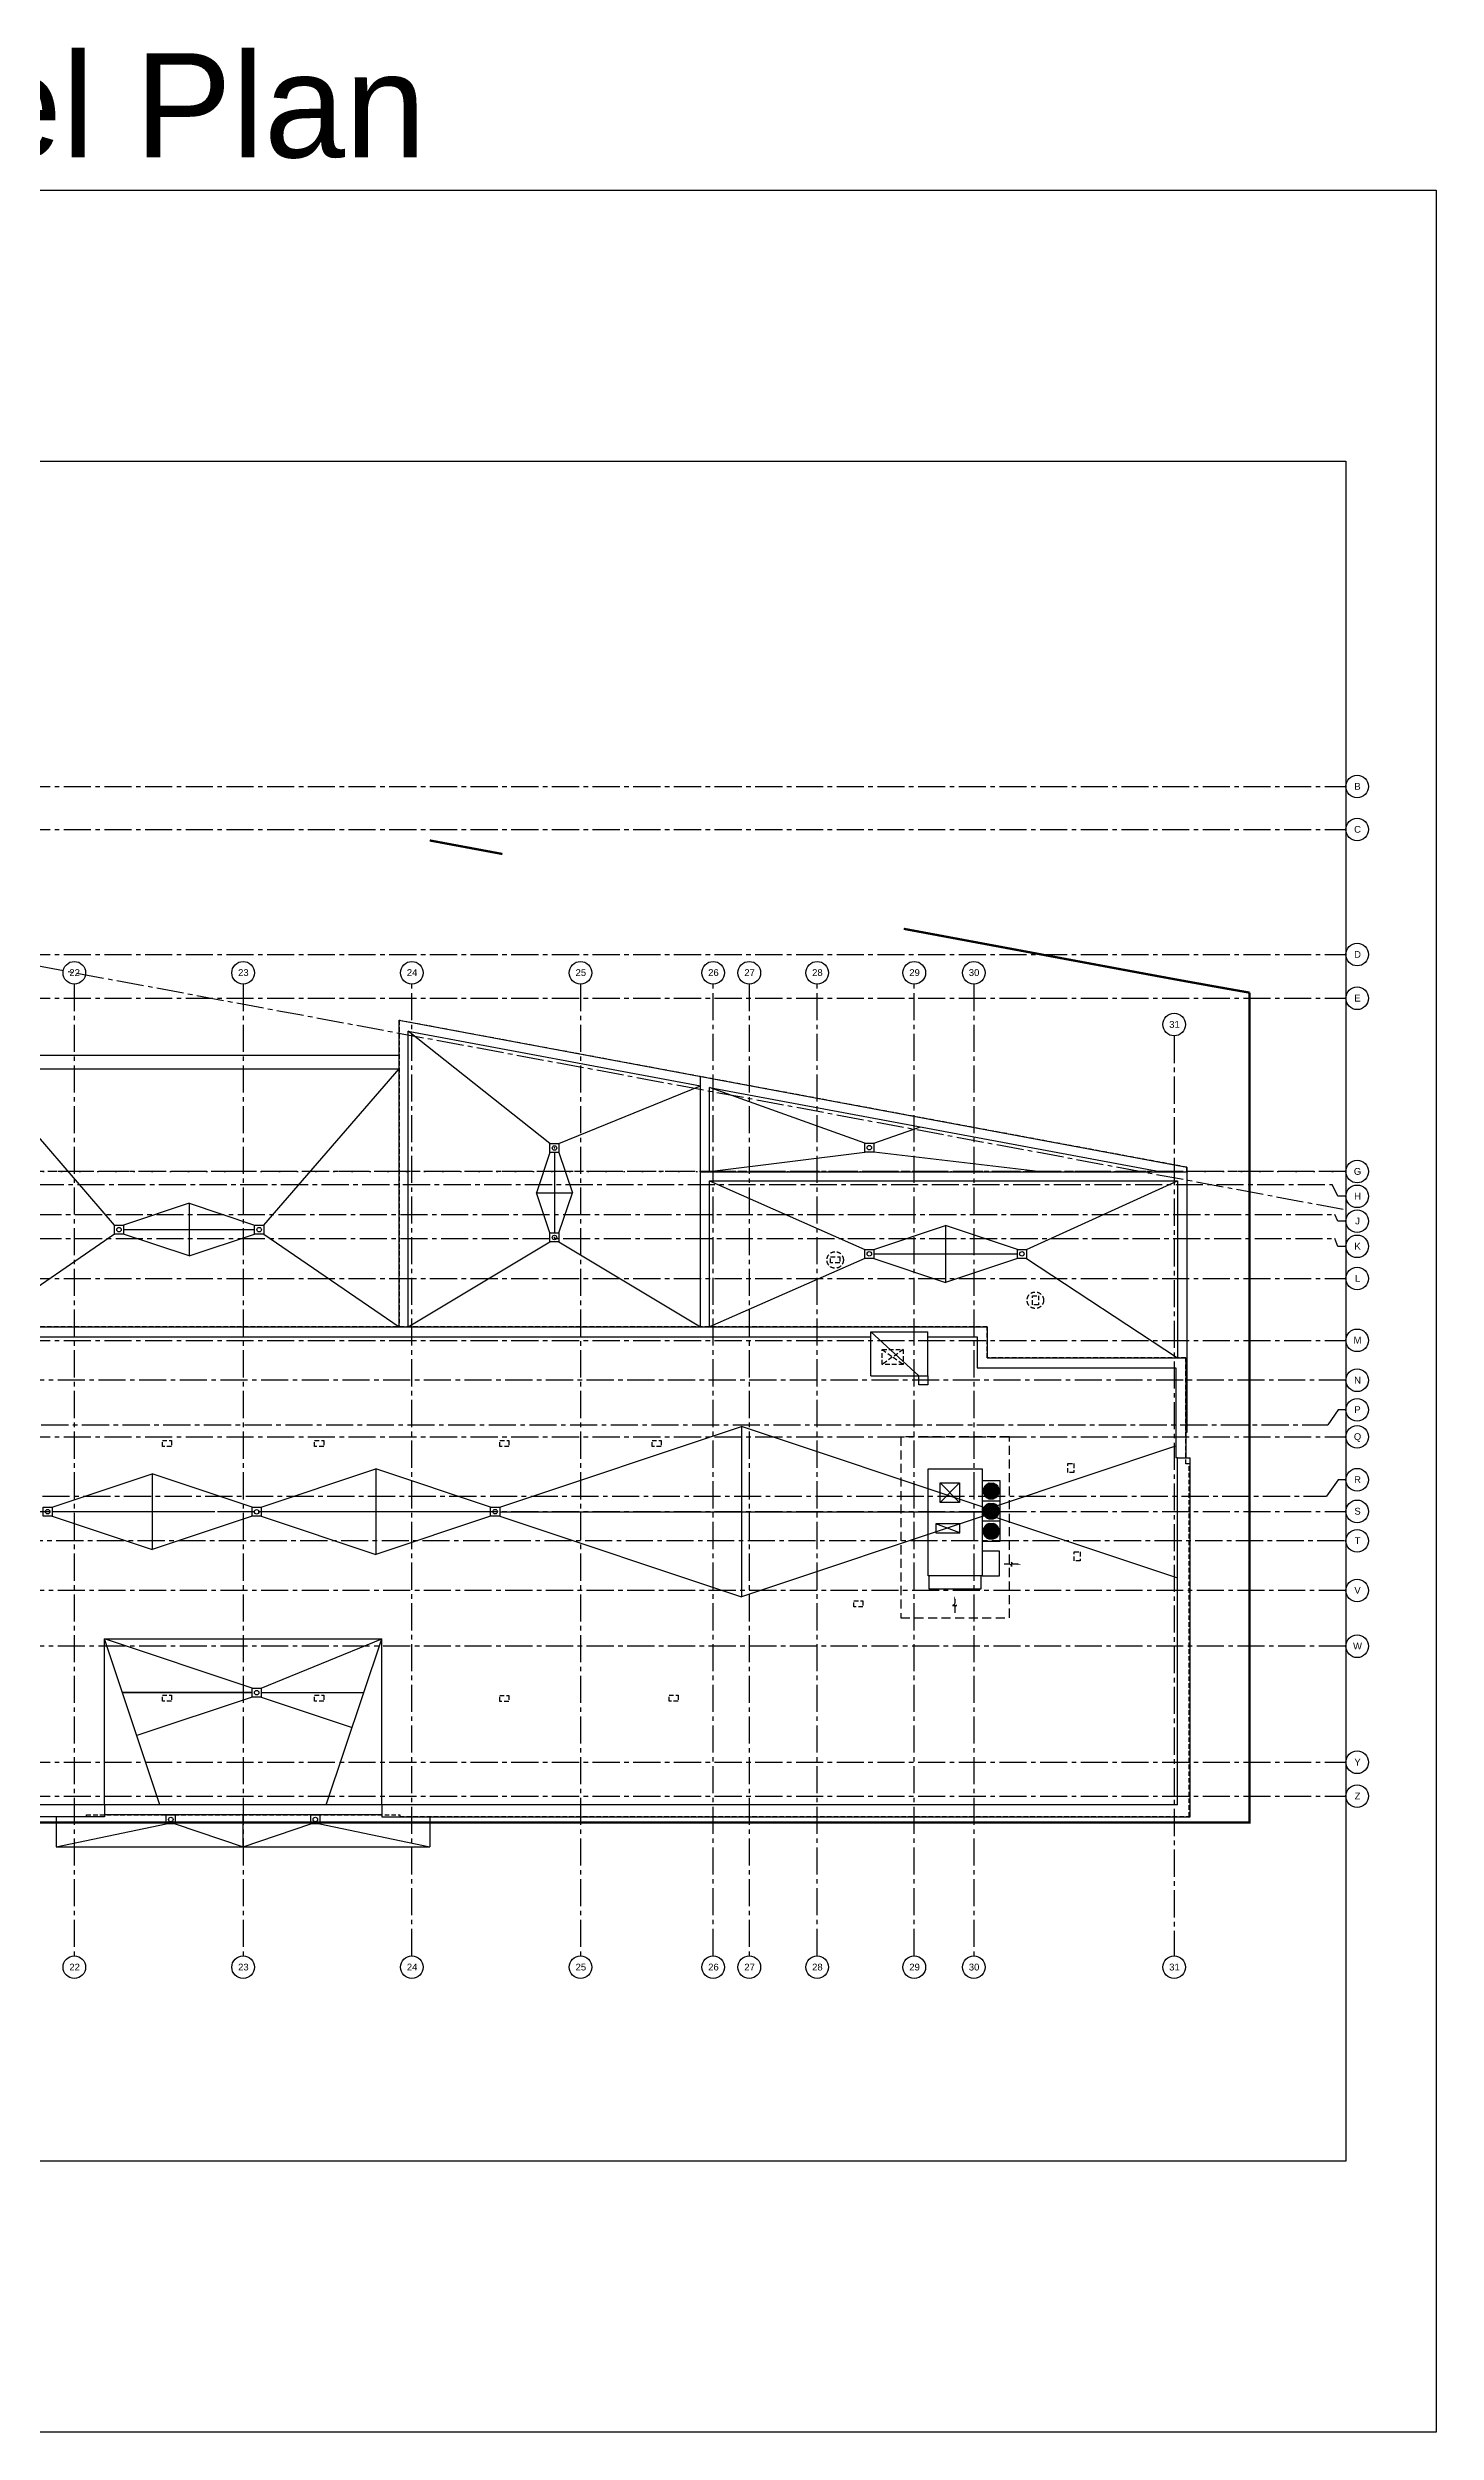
# Model space of a CAD drawing. Extents: x 30814 to 40048, y 0 to 3165.
# Drawn here: x 38205 to 40048, y 0 to 3165 of the extents above; entities that cross this region are included whole.
import ezdxf
from ezdxf.enums import TextEntityAlignment as Align

# ---------------------------------------------------------------- set-up
doc = ezdxf.new("R2010")
doc.units = 0
doc.header["$LTSCALE"] = 48
doc.header["$MEASUREMENT"] = 0
for name, pattern in [('CENTER2', [1.125, 0.75, -0.125, 0.125, -0.125]), ('DASHDOT2', [0.5, 0.25, -0.125, 0, -0.125]), ('HIDDEN', [0.375, 0.25, -0.125]), ('HIDDEN2', [0.1875, 0.125, -0.0625]), ('PHANTOM2', [1.25, 0.625, -0.125, 0.125, -0.125, 0.125, -0.125])]:
    doc.linetypes.add(name, pattern=pattern)
for name, color, linetype in [('_0_Objects', 8, 'Continuous'), ('A-Eqpm', 8, 'Continuous'), ('A-Grid(3-32)', 8, 'CENTER2'), ('A-HVAC', 8, 'HIDDEN2'), ('A-Roof-Below', 8, 'Continuous'), ('A-Roof-Drain', 8, 'Continuous'), ('A-Roof-Parapet', 8, 'Continuous'), ('A-Site-Property', 8, 'PHANTOM2'), ('A-Wall-Full', 8, 'Continuous'), ('S-Grid-Iden', 8, 'Continuous'), ('Zoning Envelope', 8, 'DASHDOT2')]:
    doc.layers.add(name, color=color, linetype=linetype)
doc.layers.add('A-ANNO-NPLT', color=8, linetype='Continuous', plot=False)
doc.styles.add('Arial_1', font='arial.ttf', dxfattribs={"height": 0.09220621257485029})
doc.styles.get("Standard").update_dxf_attribs({"font": 'arial.ttf'})

# ---------------------------------------------------------------- blocks, each defined once
blk = doc.blocks.new('Column Bubble')
blk.add_circle((-0.004221941239393345, -0.002437538911181036), 0.15625)
blk.add_attdef('XX', text='', height=0.09375).set_placement((0, 0), align=Align.MIDDLE_CENTER)
blk = doc.blocks.new('ROOF - STRUCTURAL GRID')
at = {"layer": 'A-Grid(3-32)'}
for p, q in [((36120, -3667.45827665451), (39928, -4377.240251707201)), ((36120, -3815.742801522996), (39928, -3815.742801522996)), ((36120, -3872.742941243003), (39928, -3872.742941243032)), ((36120, -4038.742801522996), (39928, -4038.742801522996)), ((38240.00000001478, -4077.830647885385), (38240.00000001477, -5367.760402097538)), ((38464.00000001478, -4077.830647885385), (38464.00000001477, -5367.760402097538)), ((38688.00000001477, -5367.760402097538), (38688.00000001477, -4077.830647885385)), ((38912.00000001478, -4077.830647885385), (38912.00000001478, -5367.760402097538)), ((39088.00000001478, -5367.760402097538), (39088.00000001478, -4077.830647885383)), ((39136.00000001478, -4077.830647885385), (39136.00000001478, -5367.760402097538)), ((39226.00000001478, -5367.760402097538), (39226.00000001478, -4077.830647885385)), ((39355.00000001478, -5367.760402097538), (39355.00000001478, -4077.830647885385)), ((39434.00000001478, -4077.830647885385), (39434.00000001477, -5367.760402097538)), ((36120, -4096.742801523007), (39928, -4096.742801523036)), ((39700.00000001494, -4146.643147885385), (39700.00000001494, -5367.760402097538)), ((39928, -4326.742801522998), (36120, -4326.742801522998)), ((36138.22317729549, -4343.742801522998), (39909.77682270452, -4343.742801522998)), ((36134.88504264256, -4383.742801523009), (39913.11495735744, -4383.742801523009)), ((36134.88504264256, -4415.742801523009), (39913.11495735744, -4415.742801523009)), ((36120, -4468.742817858678), (39928, -4468.742817858678)), ((36120, -4550.742801522985), (39928, -4550.742801522985)), ((39928, -4603.742801522951), (36120, -4603.742801522951)), ((36120, -4678.742801522998), (39928, -4678.742801522998)), ((36144.11484743631, -4662.742801522998), (39903.88515256369, -4662.742801522998)), ((36120, -4777.742801522985), (39928, -4777.742801522985)), ((36145.80139841209, -4757.742801522985), (39902.19860158792, -4757.742801522985)), ((39926, -4816.742801522998), (36120, -4816.742801522998)), ((39928, -4882.742801522998), (36120, -4882.742801522998)), ((39928, -4956.742801522996), (36120, -4956.742801522996)), ((36120, -5110.742801522996), (39928, -5110.742801522996)), ((36120, -5155.742801522996), (39928, -5155.742801522996))]:
    blk.add_line(p, q, dxfattribs=at)
for points in [[(39927.99801699636, -4359.311403640468), (39917.46325219279, -4359.311403640468), (39909.77682270452, -4343.742801522998)], [(39928.00000000001, -4392.554141675037), (39917.46523519644, -4392.554141675037), (39913.11495735744, -4383.742801523009)], [(39928.00000000001, -4425.959310961394), (39917.46523519644, -4425.959310961394), (39913.11495735744, -4415.742801523009)], [(39928.00000000001, -4642.877812246095), (39917.64445206058, -4642.877812246095), (39903.88515256369, -4662.742801523)], [(39928.00000000001, -4735.726754264182), (39917.91077490405, -4735.726754264182), (39902.19860158792, -4757.742801522985)]]:
    blk.add_lwpolyline(points, dxfattribs=at)
at = {"layer": 'S-Grid-Iden', "xscale": 96, "yscale": 96, "zscale": 96}
for p, values in [((39943.40530635899, -3815.508797787523), {'XX': 'B'}), ((39943.405306359, -3872.508937507529), {'XX': 'C'}), ((38240.40530637376, -4062.596644149911), {'XX': '22'}), ((38464.40530637376, -4062.596644149911), {'XX': '23'}), ((38688.40530637375, -4062.596644149911), {'XX': '24'}), ((38912.40530637376, -4062.596644149911), {'XX': '25'}), ((39088.40530637376, -4062.596644149911), {'XX': '26'}), ((39136.40530637376, -4062.596644149911), {'XX': '27'}), ((39226.40530637376, -4062.596644149911), {'XX': '28'}), ((39355.40530637376, -4062.596644149911), {'XX': '29'}), ((39434.40530637376, -4062.596644149911), {'XX': '30'}), ((39943.40530635899, -4038.508797787523), {'XX': 'D'}), ((39943.40530635899, -4096.508797787532), {'XX': 'E'}), ((39700.40530637392, -4131.409144149911), {'XX': '31'}), ((39943.40530635899, -4326.508797787525), {'XX': 'G'}), ((39943.40530635899, -4359.321297787525), {'XX': 'H'}), ((39943.40530635899, -4392.320137939563), {'XX': 'J'}), ((39943.40530635899, -4425.725307225921), {'XX': 'K'}), ((39943.40530635899, -4468.508814123205), {'XX': 'L'}), ((39943.40530635899, -4550.508797787512), {'XX': 'M'}), ((39943.40530635899, -4603.508797787479), {'XX': 'N'}), ((39943.40530635899, -4642.643808510622), {'XX': 'P'}), ((39943.40530635899, -4678.508797787525), {'XX': 'Q'}), ((39943.40530635899, -4735.492750528709), {'XX': 'R'}), ((39943.40530635899, -4777.508797787512), {'XX': 'S'}), ((39943.40530635899, -4816.508797787525), {'XX': 'T'}), ((39943.40530635899, -4882.508797787525), {'XX': 'V'}), ((39943.40530635899, -4956.508797787523), {'XX': 'W'}), ((39943.40530635899, -5110.508797787523), {'XX': 'Y'}), ((39943.40530635899, -5155.508797787523), {'XX': 'Z'}), ((38240.40530637376, -5382.526398362064), {'XX': '22'}), ((38464.40530637376, -5382.526398362064), {'XX': '23'}), ((38688.40530637375, -5382.526398362064), {'XX': '24'}), ((38912.40530637376, -5382.526398362064), {'XX': '25'}), ((39088.40530637376, -5382.526398362064), {'XX': '26'}), ((39136.40530637376, -5382.526398362064), {'XX': '27'}), ((39226.40530637376, -5382.526398362064), {'XX': '28'}), ((39355.40530637376, -5382.526398362064), {'XX': '29'}), ((39434.40530637376, -5382.526398362064), {'XX': '30'}), ((39700.40530637392, -5382.526398362064), {'XX': '31'})]:
    blk.add_blockref('Column Bubble', p, dxfattribs=at).add_auto_attribs(values)
blk = doc.blocks.new('Roof Drain')
blk.add_lwpolyline([(-6, 6), (6, 6), (6, -6), (-6, -6)], close=True)
blk.add_circle((0, 0), 3)
blk = doc.blocks.new('ROOF SLOPE & DRAINAGE')
for p in [(38877.37500001477, 1704.572626364205), (38877.37500001477, 1585.85241242061)]:
    blk.add_point(p)
at = {"layer": 'A-Roof-Drain'}
for p, q in [((38871.37500001477, 1710.572626364205), (38683.37500001477, 1859.452951431808)), ((38293.32161462236, 1602.257198476991), (38114.62500001478, 1809.550853232422)), ((38491.34830731856, 1602.257198476991), (38671.37500001477, 1809.569698477002)), ((38883.37500001477, 1710.572626364205), (39071.12500001478, 1787.179327265137)), ((39289.31249990598, 1711.005826538141), (39083.37500001478, 1784.896021279213)), ((39301.31249990598, 1711.005826538141), (39363.43684274816, 1732.694643161516)), ((38871.37500001478, 1698.572626364203), (38853.58829769084, 1645.212519392398)), ((38877.37500001477, 1698.572626364205), (38877.37500001477, 1591.85241242061)), ((38883.37500001476, 1698.572626364203), (38901.16170233869, 1645.212519392407)), ((39083.37500001478, 1673.257198477002), (39289.31249990598, 1699.005826538141)), ((39519.49999979718, 1673.257198477002), (39301.31249990598, 1699.005826538141)), ((39083.37500001478, 1660.88219864237), (39289.31249990598, 1570.007200020012)), ((39503.87499990599, 1570.007200020012), (39704.62500004782, 1660.882207203609)), ((38392.33496097046, 1631.261647259683), (38305.32161462236, 1602.257198476991)), ((38392.33496097046, 1631.261647259683), (38479.34830731856, 1602.257198476991)), ((38392.33496097046, 1631.261647259683), (38392.33496097046, 1561.2527496943)), ((38871.37500001478, 1591.852412420612), (38853.58829769084, 1645.212519392398)), ((38853.58829769084, 1645.212519392398), (38901.16170233869, 1645.212519392407)), ((38883.37500001476, 1591.852412420612), (38901.16170233869, 1645.212519392407)), ((38293.32161462236, 1590.257198476991), (38114.62500001478, 1467.132198477017)), ((38305.32161462236, 1596.257198476991), (38479.34830731856, 1596.257198476991)), ((38392.33496097046, 1561.252749694299), (38305.32161462236, 1590.257198476991)), ((38392.33496097046, 1561.2527496943), (38479.34830731856, 1590.257198476991)), ((38491.34830731856, 1590.257198476991), (38671.37500001477, 1467.132198477017)), ((39301.31249990599, 1570.007200020013), (39396.59374990599, 1601.767616686668)), ((39491.87499990599, 1570.007200020013), (39396.59374990599, 1601.767616686668)), ((39396.59374990599, 1601.767616686667), (39396.59374990599, 1526.246783353357)), ((38683.37500001477, 1467.132198477015), (38871.37500001477, 1579.85241242061)), ((38883.37500001477, 1579.85241242061), (39071.12500001478, 1467.257198477006)), ((39289.31249990598, 1558.007200020012), (39083.37500001478, 1467.257198477006)), ((39301.31249990598, 1564.007200020012), (39491.87499990599, 1564.007200020012)), ((39301.31249990599, 1558.007200020011), (39396.59374990599, 1526.246783353357)), ((39491.87499990599, 1558.007200020011), (39396.59374990599, 1526.246783353356)), ((39503.87499990599, 1558.007200020012), (39704.62500328283, 1426.132198477051)), ((39360.876874906, 1402.08218214123), (39297.25064578804, 1460.440777032124)), ((38804.62500001495, 1227.882198477016), (39125.62500001494, 1334.882198476972)), ((39446.62500001494, 1227.882198477016), (39125.62500001494, 1334.882198476972)), ((39125.62500001494, 1334.882198476973), (39125.62500001495, 1108.882198477057)), ((39458.62500001495, 1227.882198477016), (39702.24999979719, 1309.090531737732)), ((38210.62500001495, 1227.742928062672), (38343.31250001486, 1271.972094729292)), ((38476.00000001477, 1227.742928062672), (38343.31250001486, 1271.972094729292)), ((38343.31250001486, 1271.972094729289), (38343.31250001487, 1171.513761396053)), ((38488.00000001478, 1227.882198477016), (38640.31250001486, 1278.653031810356)), ((38792.62500001494, 1227.882198477016), (38640.31250001486, 1278.653031810353)), ((38640.31250001488, 1278.653031810351), (38640.31250001486, 1165.111365143676)), ((38426.62500001494, 1221.742928062671), (38210.62500001494, 1221.742928062671)), ((38210.62500001495, 1215.74292806267), (38343.31250001487, 1171.513761396051)), ((38476.00000001477, 1215.74292806267), (38343.31250001487, 1171.513761396053)), ((38476.00000001478, 1221.882198477015), (38432.62500001494, 1221.882198477015)), ((38786.62500001494, 1221.882198477015), (38488.00000001478, 1221.882198477015)), ((38488.00000001478, 1215.882198477014), (38640.31250001486, 1165.111365143676)), ((38792.62500001494, 1215.882198477014), (38640.31250001486, 1165.111365143677)), ((38804.62500001494, 1221.882198477015), (39446.62500001494, 1221.882198477014)), ((38804.62500001495, 1215.882198477014), (39125.62500001495, 1108.882198477058)), ((39446.62500001494, 1215.882198477014), (39125.62500001495, 1108.882198477057)), ((39458.62500001495, 1215.882198477014), (39704.62500001495, 1133.882198477046)), ((38280.00000001479, 1053.076261395968), (38648.00000001476, 1053.076261395968)), ((38280.00000001479, 832.632198477004), (38280.00000001479, 1053.076261395968)), ((38476.00000001478, 987.7429280626704), (38280.00000001479, 1053.076261395968)), ((38353.48135432108, 832.6321984770042), (38280.00000001479, 1053.076261395968)), ((38488.00000001478, 987.7429280626704), (38648.00000001476, 1053.076261395968)), ((38574.51864570848, 832.6321984770042), (38648.00000001476, 1053.076261395968)), ((38648.00000001476, 832.632198477004), (38648.00000001476, 1053.076261395968)), ((38303.77777779255, 981.7429280626704), (38476.00000001478, 981.7429280626704)), ((38476.00000001478, 981.7429280626704), (38303.77777779254, 981.7429280626704)), ((38488.00000001478, 981.7429280626704), (38624.222222237, 981.7429280626703)), ((38476.00000001478, 975.7429280626704), (38322.80000001475, 924.6762613960205)), ((38488.00000001478, 975.7429280626704), (38608.80000001479, 935.4762613960187)), ((38216.00000001479, 777.2571984770018), (38362.00000001478, 807.3821984769966)), ((38374.00000001478, 807.3821984769966), (38464.00000001478, 777.2571984770019)), ((38464.00000001478, 777.2571984770019), (38464.00000001477, 819.382198477002)), ((38464.00000001478, 777.2571984770019), (38554.00000001478, 807.3821984769966)), ((38566.00000001478, 807.3821984769966), (38712.00000001477, 777.2571984770018))]:
    blk.add_line(p, q, dxfattribs=at)
blk.add_lwpolyline([(39360.876874906, 1402.082182141226), (39372.876874906, 1402.082182141226), (39372.876874906, 1390.082182141226), (39360.876874906, 1390.082182141226)], close=True, dxfattribs=at)
for p in [(38877.37500001477, 1704.572626364205), (39295.31249990598, 1705.005826538141), (38299.32161462236, 1596.257198476991), (38485.34830731856, 1596.257198476991), (38877.37500001477, 1585.85241242061), (39295.31249990598, 1564.007200020012), (39497.87499990599, 1564.007200020012), (38204.62500001494, 1221.882198477015), (38482.00000001478, 1221.742928062671), (38798.62500001494, 1221.882198477015), (39452.62500001494, 1221.882198477015), (38482.00000001478, 981.7429280626704), (38368.00000001478, 813.3821984769966), (38560.00000001478, 813.3821984769966)]:
    blk.add_blockref('Roof Drain', p, dxfattribs=at)
blk = doc.blocks.new('ROOF - CORE & SHELL')
at = {"layer": 'A-Roof-Below', "linetype": 'HIDDEN2'}
for points in [[(39716.62499979718, 1672.882198477004), (39716.62499979718, 1679.069754129463), (38671.37500001477, 1873.896332193901), (38671.37500001477, 1467.132198477015)], [(39071.37500001478, 1467.257198477006), (39071.37500001478, 1672.882198477002), (39716.62499979718, 1672.882198477004), (39716.62499979718, 1426.132198477049), (39716.62499979718, 1327.257198477004), (39715.49999979718, 1327.257198461501)]]:
    blk.add_lwpolyline(points, dxfattribs=at)
blk.add_lwpolyline([(36636.87687501477, 1634.132198476991), (36336.50000001477, 1634.132198476991), (36336.50000001477, 1521.257198477002), (36332.00000001478, 1521.257198477002), (36332.00000001478, 813.257198477002), (37124.00000001479, 813.257198477002), (37124.00000001479, 817.2571984770021), (38256.00000001479, 817.257198477002), (38256.00000001479, 819.382198477002), (38672.00000001476, 819.382198477002), (38672.00000001476, 817.257198477002), (39719.99999979718, 817.257198477002), (39719.99999979718, 1285.257198461499), (39715.49999979719, 1285.257198461499), (39715.49999979718, 1426.132198477051), (39451.87500001478, 1426.132198477051), (39451.87500001478, 1467.132198477015), (36636.87687501477, 1467.132198477015)], close=True, dxfattribs=at)
at = {"layer": 'A-Roof-Parapet'}
for p, q in [((38114.87500001478, 1827.569698476999), (38671.12500001477, 1827.569698476999)), ((38114.87500001478, 1809.569698477002), (38671.12500001477, 1809.569698477002)), ((39071.12500001478, 1467.257198477006), (39071.12500001478, 1799.640305807184)), ((39083.37500001478, 1673.13219864237), (39083.37500001478, 1784.896021279213)), ((39071.12500001478, 1673.132198473557), (39716.87499987902, 1673.132207372422)), ((39083.37500001478, 1660.88219864237), (39704.62500004782, 1660.882207203609)), ((39083.37500001478, 1467.257198477006), (39083.37500001478, 1660.88219864237)), ((39704.62500001494, 1293.257198461499), (39702.24999979719, 1293.257198461499)), ((39704.62500001494, 832.6321984770037), (39704.62500001494, 1293.257198461499)), ((39704.62500001494, 1293.257198461499), (39721.25000001494, 1293.257198461498)), ((39721.25000001494, 817.0071984770038), (39721.25000001494, 1293.257198461499)), ((39704.62500001494, 832.6321984770038), (37124.00000001479, 832.632198477004)), ((38280.00000001479, 832.632198477004), (38280.00000001479, 817.0071984770038)), ((38648.00000001476, 832.632198477004), (38648.00000001476, 817.0071984770037)), ((38280.00000001479, 817.0071984770038), (37148.00000001479, 817.007198477004)), ((38216.00000001478, 817.0071984770038), (38216.00000001478, 777.2571984770019)), ((38648.00000001476, 817.0071984770037), (39721.25000001494, 817.0071984770038)), ((38712.00000001476, 817.0071984770037), (38712.00000001476, 777.2571984770019)), ((38216.00000001478, 777.257198477002), (38712.00000001476, 777.2571984770019))]:
    blk.add_line(p, q, dxfattribs=at)
for points in [[(38671.12500001477, 1467.132198477015), (38671.12500001477, 1874.197235959778), (39716.87499979432, 1679.277461733183), (39716.87500464884, 1327.007198480449), (39715.49999980064, 1327.007198461501)], [(38683.37500001477, 1467.132198477015), (38683.37500001477, 1859.452951431808), (39071.12500001478, 1787.179327265137)], [(39083.37500001478, 1784.896021279213), (39682.99096673977, 1673.132206905477)], [(39704.62500004782, 1660.882207203609), (39704.62500328283, 1426.132198477051)], [(36636.87687501477, 1467.132198477015), (39451.87500001478, 1467.132198477015), (39451.87500001478, 1426.132198477051), (39715.49999979719, 1426.132198477051), (39715.49999979719, 1293.257198461499)], [(36842.87500001479, 1453.882198477015), (39297.25064578804, 1453.882198477015)], [(39372.876874906, 1453.882198477015), (39438.62500001478, 1453.882198477015), (39438.62500001478, 1412.882198477051), (39702.24999979719, 1412.882198477051), (39702.24999979719, 1293.257198461499)]]:
    blk.add_lwpolyline(points, dxfattribs=at)
at = {"layer": 'A-Wall-Full'}
for p, q in [((39297.25064578804, 1460.440777032124), (39372.876874906, 1460.440777032124)), ((39297.25064578804, 1402.08218214123), (39297.25064578804, 1460.440777032124)), ((39372.876874906, 1402.08218214123), (39372.876874906, 1460.440777032124)), ((39297.25064578804, 1402.08218214123), (39372.876874906, 1402.08218214123))]:
    blk.add_line(p, q, dxfattribs=at)
blk = doc.blocks.new('ReturnAirorExhaustAirFlow')
blk.add_line((0.08499999999998864, 0), (0.03125, 0))
blk.add_lwpolyline([(0.03125, -4.996003610813204e-16, 0.4142135623730951), (0, -0.03125), (-4.996003610813204e-16, 0.03125, -0.4142135623730951), (-0.03125, 0), (-0.10375, 0)], format="xyb")
blk.add_solid([(0.08499999999998864, -0.008333333333325754), (0.08499999999998864, 0.008333333333325754), (0.135, 0)])
blk = doc.blocks.new('ERV-2')
for p, q in [((-139.9360603515627, 44.93802373145127), (-139.9360603515627, 51.16228638493294)), ((-139.9360603515627, 44.93802373145127), (-139.9360603515627, 51.16228638493294)), ((-139.9004646484375, 44.93802373145127), (-139.9004646484375, 51.16228638493294)), ((-130.8057625000001, 48.0501550581921), (-139.6512947265626, 48.0501550581921)), ((-132.8237695900034, 49.35785609972754), (-138.0855522400091, 51.53735783561865)), ((-132.8237695900032, 46.74245401665621), (-138.0855522400091, 44.56295228076533)), ((-130.4721388179457, 48.85559387613762), (-136.7268746385516, 55.11032969674375)), ((-130.4721388179457, 47.24471624024659), (-136.7268746385516, 40.98998041963932)), ((-130.9744010415345, 51.20722464819573), (-133.1539027774268, 56.46900729820095)), ((-130.974401041535, 44.89308546818847), (-133.1539027774268, 39.63130281818303)), ((-129.6667, 49.18921755819201), (-129.6667, 58.03474978475447)), ((-129.6667, 46.91109255819197), (-129.6667, 38.06556033162951)), ((-128.8612611820547, 48.85559387613762), (-122.6065253614474, 55.11032969674375)), ((-128.8612611820547, 47.24471624024659), (-122.6065253614474, 40.98998041963932)), ((-128.5276375000001, 48.0501550581921), (-119.6821052734376, 48.0501550581921)), ((-128.358998958465, 51.20722464819551), (-126.1794972225732, 56.46900729820095)), ((-128.358998958465, 44.8930854681887), (-126.1794972225732, 39.63130281818303)), ((-126.5096304099968, 49.35785609972754), (-121.2478477599902, 51.53735783561865)), ((-126.5096304099968, 46.74245401665644), (-121.2478477599902, 44.56295228076533)), ((-119.4329353515625, 44.93802373145127), (-119.4329353515625, 51.16228638493294)), ((-116.3334000000002, 60.0501550581921), (-116.3334000000002, 36.0501550581921)), ((-113.2694603515627, 44.93802373145127), (-113.2694603515627, 51.16228638493294)), ((-113.2694603515627, 44.93802373145127), (-113.2694603515627, 51.16228638493294)), ((-113.2338646484377, 44.93802373145127), (-113.2338646484377, 51.16228638493294)), ((-104.1391625000001, 48.0501550581921), (-112.9846947265626, 48.0501550581921)), ((-106.1571695900034, 49.35785609972754), (-111.4189522400088, 51.53735783561865)), ((-106.1571695900032, 46.74245401665621), (-111.4189522400088, 44.56295228076533)), ((-103.8055388179455, 48.85559387613762), (-110.0602746385516, 55.11032969674375)), ((-103.8055388179455, 47.24471624024659), (-110.0602746385516, 40.98998041963932)), ((-104.3078010415347, 51.20722464819573), (-106.4873027774267, 56.46900729820095)), ((-104.3078010415347, 44.89308546818847), (-106.4873027774267, 39.63130281818303)), ((-103.0001000000002, 49.18921755819201), (-103.0001000000002, 58.03474978475447)), ((-103.0001000000002, 46.91109255819197), (-103.0001000000002, 38.06556033162951)), ((-102.1946611820547, 48.85559387613762), (-95.93992536144742, 55.11032969674375)), ((-102.1946611820547, 47.24471624024659), (-95.93992536144742, 40.98998041963932)), ((-101.8610375000001, 48.0501550581921), (-93.01550527343761, 48.0501550581921)), ((-101.6923989584648, 51.20722464819551), (-99.51289722257343, 56.46900729820095)), ((-101.6923989584648, 44.8930854681887), (-99.51289722257343, 39.63130281818303)), ((-99.8430304099968, 49.35785609972754), (-94.58124775999022, 51.53735783561865)), ((-99.84303040999703, 46.74245401665644), (-94.58124775999022, 44.56295228076533)), ((-92.76633535156247, 44.93802373145127), (-92.76633535156247, 51.16228638493294)), ((-89.66679999999997, 60.0501550581921), (-89.66679999999997, 36.0501550581921)), ((-86.60286035156264, 44.93802373145127), (-86.60286035156264, 51.16228638493294)), ((-86.60286035156264, 44.93802373145127), (-86.60286035156264, 51.16228638493294)), ((-86.56726464843746, 44.93802373145127), (-86.56726464843746, 51.16228638493294)), ((-77.4725625000001, 48.0501550581921), (-86.31809472656255, 48.0501550581921)), ((-79.49056959000336, 49.35785609972754), (-84.7523522400088, 51.53735783561865)), ((-79.49056959000313, 46.74245401665621), (-84.7523522400088, 44.56295228076533)), ((-77.13893881794547, 48.85559387613762), (-83.3936746385516, 55.11032969674375)), ((-77.13893881794547, 47.24471624024659), (-83.3936746385516, 40.98998041963932)), ((-77.64120104153449, 51.20722464819573), (-79.82070277742673, 56.46900729820095)), ((-77.64120104153471, 44.89308546818847), (-79.82070277742673, 39.63130281818303)), ((-76.33349999999996, 49.18921755819201), (-76.33349999999996, 58.03474978475447)), ((-76.33349999999996, 46.91109255819197), (-76.33349999999996, 38.06556033162951)), ((-75.52806118205467, 48.85559387613762), (-69.27332536144695, 55.11032969674375)), ((-75.52806118205467, 47.24471624024659), (-69.27332536144695, 40.98998041963932)), ((-75.19443750000005, 48.0501550581921), (-66.3489052734376, 48.0501550581921)), ((-75.02579895846475, 51.20722464819551), (-72.84629722257318, 56.46900729820095)), ((-75.02579895846475, 44.8930854681887), (-72.84629722257318, 39.63130281818303)), ((-73.17643040999678, 49.35785609972754), (-67.91464775998975, 51.53735783561865)), ((-73.17643040999678, 46.74245401665644), (-67.91464775998975, 44.56295228076533)), ((-66.09973535156223, 44.93802373145127), (-66.09973535156223, 51.16228638493294)), ((-114.6000000000001, -19.9498449418079), (-140.6000000000001, 6.050155058192104)), ((-114.6000000000001, 6.050155058192104), (-140.6000000000001, -19.9498449418079))]:
    blk.add_line(p, q)
at = {"linetype": 'HIDDEN'}
blk.add_lwpolyline([(38.44415484115461, -71.9498449418079), (38.44415484115416, 72.0501550581921), (-201.6261252770221, 72.0501550581921), (-201.6261252770221, -71.9498449418079), (38.44415484115461, -71.9498449418079)], dxfattribs=at)
for points in [[(-17, 36.0501550581921), (-16.99999999999955, -35.9498449418079), (-159.0000000000002, -35.9498449418079), (-159.0000000000002, 36.0501550581921)], [(-114.6000000000001, -19.9498449418079), (-140.6000000000001, -19.9498449418079), (-140.6000000000001, 6.050155058192104), (-114.6000000000001, 6.050155058192104)]]:
    blk.add_lwpolyline(points, close=True)
for points in [[(-63, 36.0501550581921), (-63, 60.0501550581921), (-143.0000000000002, 60.0501550581921), (-143.0000000000002, 36.0501550581921)], [(-17, 36.0501550581921), (-17, 59.0501550581921), (-49.80357116561572, 59.0501550581921), (-49.80357116561572, 35.99430926856621)], [(-16.99999999999955, -34.77509141860173), (4.547473508864641e-13, -34.77509141860173), (-4.547473508864641e-13, 34.77509141860173), (-17.00000000000045, 34.77509141860173)], [(-74.20000000000027, 6.250155058192149), (-86.20000000000005, 6.250155058192149), (-86.20000000000027, -25.74984494180785), (-74.20000000000027, -25.74984494180785), (-74.20000000000005, 6.250155058192377), (-86.20000000000027, -25.74984494180785)]]:
    blk.add_lwpolyline(points)
for centre, radius in [((-129.6667, 48.0501550581921), 9.9845947265625), ((-129.6667, 48.0501550581921), 9.1125), ((-129.6667, 48.0501550581921), 7.9734375), ((-129.6667, 48.0501550581921), 6.834375000000001), ((-129.6667, 48.0501550581921), 5.6953125), ((-129.6667, 48.0501550581921), 4.55625), ((-129.6667, 48.0501550581921), 3.4171875), ((-129.6667, 48.0501550581921), 2.278125), ((-129.6667, 48.0501550581921), 1.1390625), ((-103.0001000000002, 48.0501550581921), 9.9845947265625), ((-103.0001000000002, 48.0501550581921), 9.1125), ((-103.0001000000002, 48.0501550581921), 7.9734375), ((-103.0001000000002, 48.0501550581921), 6.834375000000001), ((-103.0001000000002, 48.0501550581921), 5.6953125), ((-103.0001000000002, 48.0501550581921), 4.55625), ((-103.0001000000002, 48.0501550581921), 3.4171875), ((-103.0001000000002, 48.0501550581921), 2.278125), ((-103.0001000000002, 48.0501550581921), 1.1390625), ((-76.33349999999996, 48.0501550581921), 9.9845947265625), ((-76.33349999999996, 48.0501550581921), 9.1125), ((-76.33349999999996, 48.0501550581921), 7.9734375), ((-76.33349999999996, 48.0501550581921), 6.834375000000001), ((-76.33349999999996, 48.0501550581921), 5.6953125), ((-76.33349999999996, 48.0501550581921), 4.55625), ((-76.33349999999996, 48.0501550581921), 3.4171875), ((-76.33349999999996, 48.0501550581921), 2.278125), ((-76.33349999999996, 48.0501550581921), 1.1390625)]:
    blk.add_circle(centre, radius)
for centre, radius, start, end in [((-129.6667, 48.0501550581921), 10.6965087890625, 16.91473944570916, 163.0852605542908), ((-129.6667, 48.0501550581921), 10.4117431640625, 190.6091428782184, 349.3908571217816), ((-129.6667, 48.0501550581921), 10.6965087890625, 196.9147394457092, 343.0852605542909), ((-103.0001000000002, 48.0501550581921), 10.6965087890625, 16.91473944570916, 163.0852605542908), ((-103.0001000000002, 48.0501550581921), 10.4117431640625, 190.6091428782184, 349.3908571217816), ((-103.0001000000002, 48.0501550581921), 10.6965087890625, 196.9147394457092, 343.0852605542909), ((-76.33349999999996, 48.0501550581921), 10.6965087890625, 16.91473944570916, 163.0852605542908), ((-76.33349999999996, 48.0501550581921), 10.4117431640625, 190.6091428782184, 349.3908571217816), ((-76.33349999999996, 48.0501550581921), 10.6965087890625, 196.9147394457092, 343.0852605542909)]:
    blk.add_arc(centre, radius, start, end)
at = {"extrusion": (0, 0, -1), "xscale": 96, "yscale": 96, "zscale": -96, "rotation": 90}
blk.add_blockref('ReturnAirorExhaustAirFlow', (32.46700417679676, 75.09999421419343), dxfattribs=at)
at = {"extrusion": (0, 0, -1), "xscale": 96, "yscale": 96, "zscale": -96}
blk.add_blockref('ReturnAirorExhaustAirFlow', (-22.05214681412508, -0.5416522604964484), dxfattribs=at)

msp = doc.modelspace()

# ---------------------------------------------------------------- linework, layer by layer
at = {"layer": 'A-ANNO-NPLT'}
for points in [[(36000, 6.824066076660529e-07), (36000, 2976.000000682407), (40048.00000000001, 2976.000000682407), (40048.00000000001, 6.824066076660529e-07)], [(36120, 360.0000006824066), (36120, 2616.000000682407), (39928.00000000001, 2616.00000068241), (39928.00000000001, 360.0000006824066)]]:
    msp.add_lwpolyline(points, close=True, dxfattribs=at)
at = {"layer": 'A-HVAC'}
for p, q in [((39340.37564578804, 1437.207182141291), (39312.37564578804, 1417.207182141291)), ((39312.37564578804, 1437.207182141291), (39340.37564578804, 1417.207182141291))]:
    msp.add_line(p, q, dxfattribs=at)
for points in [[(39243.99999788753, 1559.987196989608), (39255.99999788753, 1559.987196989608), (39255.99999788753, 1551.987196989608), (39243.99999788753, 1551.987196989608)], [(39511.74999962455, 1508.505370836181), (39519.74999962455, 1508.505370836181), (39519.74999962455, 1496.505370836181), (39511.74999962455, 1496.505370836181)], [(39312.37564578804, 1437.207182141291), (39340.37564578804, 1437.207182141291), (39340.37564578804, 1417.207182141291), (39312.37564578804, 1417.207182141291)], [(38357.01000001475, 1316.25719847701), (38369.01000001475, 1316.25719847701), (38369.01000001475, 1308.25719847701), (38357.01000001475, 1308.25719847701)], [(38558.9900000148, 1316.257198477009), (38570.9900000148, 1316.257198477009), (38570.9900000148, 1308.257198477009), (38558.9900000148, 1308.257198477009)], [(38805.01000001474, 1316.257198477009), (38817.01000001474, 1316.257198477009), (38817.01000001474, 1308.257198477009), (38805.01000001474, 1308.257198477009)], [(39006.99000001485, 1316.257198477009), (39018.99000001485, 1316.257198477009), (39018.99000001485, 1308.257198477009), (39006.99000001485, 1308.257198477009)], [(39559.00000001512, 1285.757198477372), (39567.00000001512, 1285.757198477372), (39567.00000001512, 1273.757198477371), (39559.00000001512, 1273.757198477371)], [(39567.38500001495, 1168.507198477002), (39575.38500001495, 1168.507198477002), (39575.38500001495, 1156.507198477002), (39567.38500001495, 1156.507198477002)], [(39274.81500001477, 1103.507198477006), (39286.81500001477, 1103.507198477006), (39286.81500001477, 1095.507198477006), (39274.81500001477, 1095.507198477006)], [(38357.01000001475, 978.2571984770366), (38369.01000001475, 978.2571984770366), (38369.01000001475, 970.2571984770366), (38357.01000001475, 970.2571984770366)], [(38558.9900000148, 978.2571984770366), (38570.9900000148, 978.2571984770366), (38570.9900000148, 970.2571984770366), (38558.9900000148, 970.2571984770366)], [(38804.67143582242, 978.0879163810041), (38816.67143582242, 978.0879163810041), (38816.67143582242, 970.0879163810041), (38804.67143582242, 970.0879163810041)], [(39029.56500001477, 978.2571984770439), (39041.56500001477, 978.2571984770457), (39041.56500001477, 970.2571984770457), (39029.56500001477, 970.2571984770439)]]:
    msp.add_lwpolyline(points, close=True, dxfattribs=at)
for centre in [(39250.00000133851, 1555.987195264117), (39515.75000135005, 1502.505374287166)]:
    msp.add_circle(centre, 10.95473303381948, dxfattribs=at)
at = {"layer": 'A-Roof-Parapet'}
msp.add_line((38648.00000001476, 819.3821984769979), (38280.00000001479, 819.3821984769979), dxfattribs=at)
at = {"layer": 'A-Site-Property', "const_width": 3}
msp.add_lwpolyline([(38711.8125, 2112.757594812081), (38808.25, 2094.782384933105)], dxfattribs=at)
msp.add_lwpolyline([(39341.0625, 1995.470224065785), (39651.75182794649, 1937.560117758629, 0.002707367898723301), (39799.99999997702, 1910.757577876984), (39800.00000001478, 809.2571984770025), (36860.00000001484, 809.2571984770038)], format="xyb", dxfattribs=at)
at = {"layer": 'Zoning Envelope'}
msp.add_lwpolyline([(39928.00000000001, 1673.257198477002), (36860.00000001484, 1673.257198477002, 0.0004260691495608539), (36726.64907298101, 1673.14356502078, 0.00155070909461948), (36120, 1670.337314024096, 0.001254974895295388)], format="xyb", dxfattribs=at)

# ---------------------------------------------------------------- block references
at = {"layer": '_0_Objects'}
for name, p in [('ROOF - STRUCTURAL GRID', (-9.094947017729282e-13, 6000)), ('ROOF SLOPE & DRAINAGE', (0, 0))]:
    msp.add_blockref(name, p, dxfattribs=at)
at = {"layer": 'A-Eqpm', "rotation": 270}
msp.add_blockref('ERV-2', (39409.17485273462, 1119.623620925495), dxfattribs=at)
at = {"layer": 'A-HVAC'}
msp.add_blockref('ROOF - CORE & SHELL', (0, 0), dxfattribs=at)

# ---------------------------------------------------------------- texts
at = {"layer": 'A-ANNO-NPLT', "insert": (38024.85739432451, 3087.422989426905), "char_height": 138.3006745298465, "width": 3995.904704793095, "attachment_point": 5, "style": 'Arial_1'}
msp.add_mtext('Roof Level Plan', dxfattribs=at)

doc.saveas('drawing.dxf')
